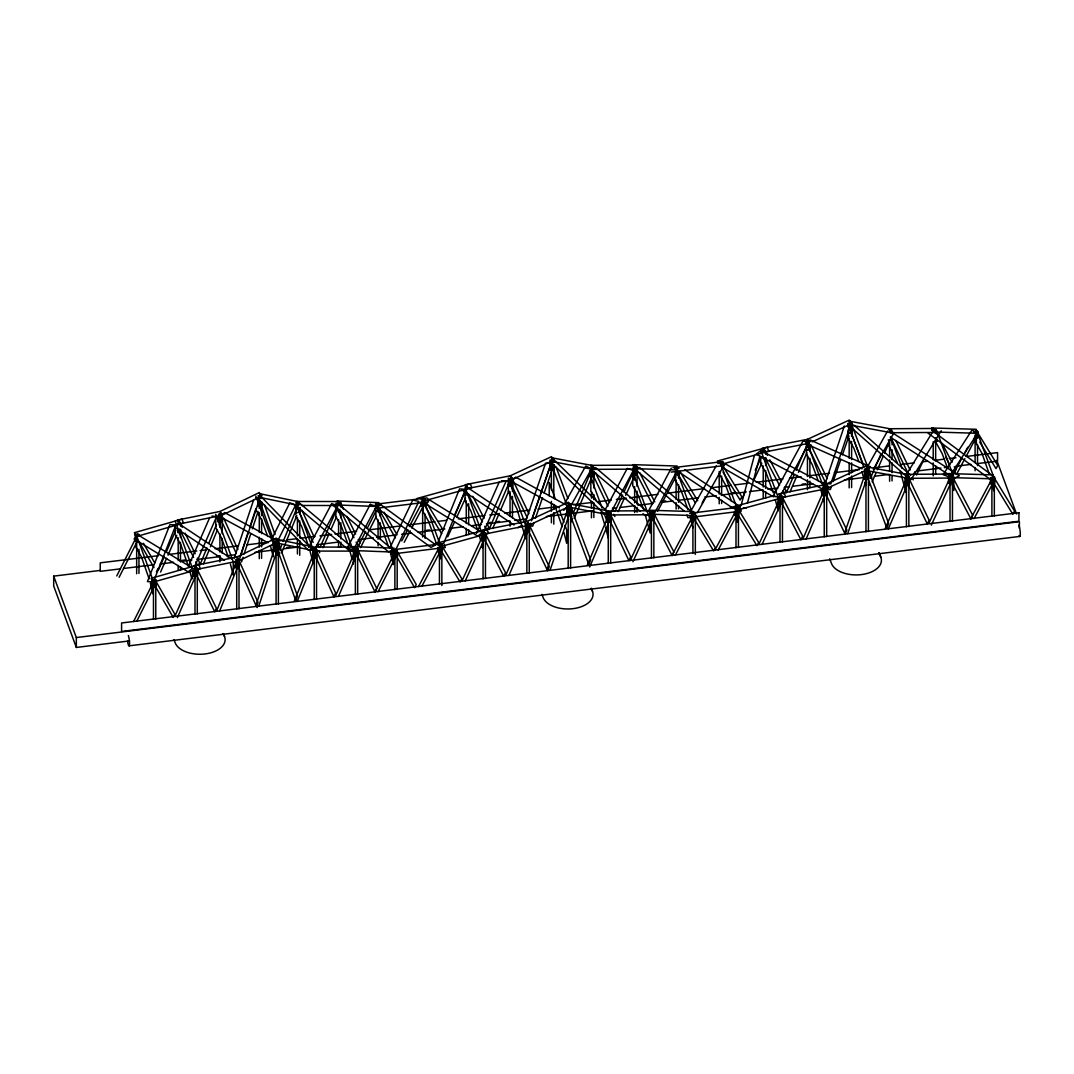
<?xml version="1.0" encoding="UTF-8"?>
<svg xmlns="http://www.w3.org/2000/svg" width="1074" height="1074" viewBox="0 0 1074 1074"><rect width="100%" height="100%" fill="white"/><g stroke="black" fill="none" stroke-linecap="round" stroke-linejoin="round"><path stroke-width="1.5" d="M741.047 505.586L754.404 455.376M747.383 503.276L759.882 456.302M259.21 497.463L260.432 493.758L262.11 498.457M240.388 555.808L248.161 532.18M249.718 527.455L255.934 508.539M241.502 561.93L243.06 557.205M244.093 554.05L250.833 533.563M252.377 528.838L258.082 511.506M259.116 508.351L261.197 502.041M258.821 605.951L277.991 547.646L276.367 543.108L256.162 604.555L257.25 607.589M279.831 552.721L279.012 555.191L277.897 552.049M234.226 558.158L253.746 499.585M239.408 559.406L259.975 497.665L255.693 497.92M844.339 425.989L825.074 483.689L830.833 483.877L850.621 424.619M525.213 522.608L545.605 463.149L551.365 462.907L531.509 520.809M532.1 518.473L539.725 496.363M540.813 493.208L551.687 461.619L553.392 466.156L544.142 492.993M532.717 526.153L533.805 522.998M535.443 518.259L542.518 497.732M547.27 568.804L568.495 507.223L570.2 511.748L550.063 570.173M848.675 426.23L850.393 421.29L867.054 465.109M830.323 489.596L831.424 486.441M833.075 481.702L840.754 459.578M842.405 454.839L848.997 435.883M850.098 432.728L851.199 429.573L849.48 425.049M844.862 532.248L866.275 470.64L867.993 475.164L847.681 533.617M154.602 578.805L175.908 524.931L169.934 524.622L147.42 581.571L153.394 581.88M437.427 543.632L459.538 488.912L465.539 489.328L444.045 542.518M221.056 512.405L219.445 516.379L236.28 553.432M199.992 564.857L206.933 547.861M208.826 543.216L216.411 524.676M217.673 521.588L220.197 515.413L221.821 518.984L219.297 525.173M203.51 563.783L209.188 549.888M210.45 546.8L217.404 529.804M216.8 610.448L237.005 561.004L238.629 564.588L219.687 610.931M277.508 555.325L278.77 552.237M280.032 549.15L281.938 544.518M283.2 541.43L296.464 508.982M281.656 552.721L296.813 515.641M294.316 600.93L314.521 551.486L316.145 555.057L297.203 601.413M489.14 529.334L508.432 484.28M492.765 528.395L499.195 513.372M500.484 510.365L508.848 490.845M510.781 486.334L512.056 483.34L510.351 479.769M505.935 574.926L527.159 525.361L528.864 528.932L508.928 575.489M592.66 466.76L590.955 470.734L607.924 506.216M571.824 516.326L570.536 519.333L571.677 521.709M573.1 513.332L591.761 469.768L593.466 473.339L574.174 518.393M587.33 564.924L608.555 515.372L610.26 518.93L589.68 566.991M786.329 492.832L794.116 474.789M796.062 470.291L806.453 446.247M789.994 491.879L797.136 475.352M798.438 472.345L806.869 452.812M808.172 449.805L809.474 446.797L808.319 444.421M803.124 538.423L824.55 488.831L826.268 492.402L806.144 538.973M870.45 478.225L880.828 454.181M872.169 481.783L876.062 472.775M877.364 469.768L883.204 456.235M884.506 453.241L889.688 441.213M885.298 528.327L906.725 478.736L908.443 482.307L888.319 528.878M188.487 566.065L209.819 517.359M194.569 566.871L216.572 516.648L212.008 516.044M178.257 523.897L179.345 521.427L182.231 527.307M158.267 570.294L164.335 556.466M166.349 551.861L175.787 530.368M160.563 572.053L166.631 558.238M167.974 555.164L176.74 535.214M178.083 532.14L179.425 529.066M175.075 615.885L195.28 569.824L196.904 573.127L177.371 617.644M198.475 564.991L199.549 562.521L197.388 558.118M338.565 504.216L393.097 549.995L388.439 551.794L333.907 506.029L338.565 504.216L339.72 501.733L343.331 509.063M319.998 547.512L336.833 509.143M322.965 547.753L329.033 533.926M331.047 529.321L336.43 517.05M338.458 512.432L339.8 509.371M355.44 549.794L356.514 547.324L376.732 588.418L375.108 592.123L354.903 551.029M335.45 596.177L355.655 550.13L357.28 553.432L338.417 596.419M476.547 533.322L499.262 481.971M484.642 529.643L506.029 481.313L501.451 480.669M466.317 488.509L467.459 486.039M454.92 514.164L465.176 491.825M447.724 536.825L454.571 521.937M456.625 517.467L465.512 498.094M462.129 580.618L483.354 534.436L485.059 537.738L465.203 580.94M487.542 529.482L488.683 527.012L487.166 524.085M634.707 467.821L635.848 465.351L637.365 468.277M615.093 511.358L622.625 494.98M623.994 491.999L634.949 468.157M618.168 511.667L624.33 498.269M625.699 495.289L636.654 471.446L635.513 469.257M630.532 559.93L651.743 513.761L653.448 517.05L632.922 561.742M763.292 452.033L764.433 449.563L767.494 455.403M742.107 498.564L745.557 491.113M755.237 470.251L760.754 458.329M753.492 480.991L761.788 463.109M780.1 497.624L781.241 495.154L802.667 536.101L800.949 539.806L779.523 498.86M758.902 544.169L779.63 499.45M784.718 492.979L785.859 490.496L784.329 487.583M762.003 544.478L782.047 501.249L780.328 497.96M933.293 431.144L934.434 428.674L936.729 433.064M913.477 474.708L914.86 471.728M916.578 475.017L924.19 458.625M928.903 523.28L950.329 477.084L952.047 480.373L931.319 525.079M389.862 547.915L412.765 500.054L418.887 501.397L395.272 550.734L392.211 550.076M289.967 502.498L271.306 539.886L276.756 542.826M277.508 541.336L295.431 505.438L291.336 503.236M136.197 536.691L137.821 533.469M116.744 575.946L136.962 535.899M119.12 577.275L137.083 541.685M156.401 571.771L158.026 568.549M133.552 621.537L153.757 581.49L155.381 584.31L136.666 621.39M358.152 546.29L365.643 531.455M367.133 528.489L376.115 510.7M360.528 547.633L376.249 516.473M378.491 512.029L379.981 509.063M374.96 591.881L395.165 551.835M378.075 591.734L396.789 554.654M308.654 547.203L331.678 503.612L337.719 505.72L314.695 549.311L310.158 547.74M422.713 500.484L423.854 498.336M401.73 540.934L407.798 529.455M409.315 526.596L422.189 502.202M404.2 542.316L410.255 530.838M411.772 527.965L423.894 505.008M418.538 586.538L438.998 547.794M421.76 586.471L441.454 549.176M460.746 581.034L461.874 578.886L440.662 543.927M657.677 511.17L675.855 476.749M672.015 555.392L692.475 516.661M675.237 555.339L694.932 518.03M714.223 549.901L715.351 547.753L694.14 512.795M605.159 509.882L627.31 468.304M671.304 468.157L648.401 511.157L654.428 513.345L677.332 470.345M702.101 503.035L704.396 498.725M736.079 509.653L737.22 507.505L758.647 542.437L757.506 544.585M714.895 550.13L735.542 511.372M718.144 550.063L738.039 512.741L736.308 509.935M975.165 432.621L976.32 430.473L997.733 465.404L996.014 468.626L979.73 442.085M953.981 473.097L961.633 458.746M963.928 454.436L967.755 447.254M956.464 474.466L964.882 458.679M966.412 455.806L977.125 435.708L975.407 432.903M970.775 518.702L992.201 478.494L993.92 481.313L974.037 518.635M781.966 492.859L809.554 442.045L802.963 441.078L773.011 496.255L779.603 497.208M571.878 503.881L591.532 468.935L585.733 466.049L564.427 503.921L570.24 506.794M690.622 511.425L716.277 465.807M697.335 512.687L724.588 464.223L719.218 463.216M867.685 466.358L887.607 430.996M873.323 469.351L894.051 432.567M907.047 473.419L932.85 431.614M941.254 430.741L911.155 479.514L908.483 478.749M951.081 474.171L978.025 432.527L971.863 430.244L943.12 474.654L949.282 476.95M866.705 470.882L870.477 466.828L810.185 439.964L806.413 444.005L862.18 468.868M779.174 500.095L782.463 496.644M272.393 545.122L274.555 542.988M563.729 510.284L567.018 507.143M176.176 525.092L178.539 523.535L231.984 559.071M464.398 490.133L467.928 487.824L521.44 523.736M518.098 527.737L521.642 525.428M954.491 478.306L959.351 475.701L893.729 433.641M220.063 511.439L259.411 492.523L260.875 496.51L221.526 515.426L219.915 511.466L177.277 520.071L178.754 524.058L221.378 515.453M236.857 557.03L276.219 538.114L277.683 542.101L238.334 561.017L236.71 557.07L194.085 565.662L195.562 569.65L238.186 561.058M510.257 475.782L551.58 456.625L553.043 460.625L511.721 479.769L510.096 475.822L465.337 484.683L466.814 488.67L511.56 479.809M527.052 521.387L568.374 502.229L569.851 506.216L528.529 525.374L526.904 521.414L482.145 530.274L483.609 534.275L528.368 525.401M812.105 441.87L850.836 424.042L849.359 420.055L807.648 439.253L809.125 443.24M352.943 549.848L349.842 551.056L295.31 505.29L299.968 503.478L351.963 547.122M650.106 514.03L645.461 515.748L642.937 513.6M417.115 498.443L470.305 483.756L471.768 487.744L423.411 501.088M717.351 461.055L767.319 447.281L768.783 451.268L720.426 464.599M433.909 544.035L487.099 529.361L488.576 533.348L440.219 546.693M730.427 507.613L774.649 495.476M777.804 494.604L784.114 492.872L785.591 496.859L736.63 510.298M310.775 549.405L308.063 550.049L257.72 498.296L261.788 497.343L308.694 545.552M807.353 443.602L763.775 452.194L762.312 448.207L807.487 439.293L808.964 443.28M257.921 496L261.908 495.517M554.144 459.618L549.969 460.128L549.969 470.157L554.144 469.647L554.144 464.626M259.277 496.081L261.573 495.799M553.795 459.9L551.392 460.209L551.392 489.851M257.921 506.029L261.908 505.545L261.908 502.202M847.735 433.574L851.951 433.064L851.951 423.035L847.735 423.559L847.735 426.902M222.533 513.775L218.559 514.258L218.559 522.246L222.533 521.749L222.533 516.956M508.633 478.628L512.808 478.118L512.808 486.092L510.029 486.441M806.01 442.099L810.226 441.575M222.211 514.003L219.915 514.285L219.915 527.401M337.209 503.478L341.196 502.981L341.196 507.425M761.788 451.322L764.594 450.973M931.776 430.432L936.004 429.922L936.004 432.889M806.01 450.073L810.226 449.563L810.226 444.77M888.171 439.991L892.4 439.467M375.296 504.27L427.022 497.906M672.888 467.714L723.003 461.552L724.467 465.539L671.116 472.104M139.298 534.53L135.311 535.013L135.311 541.403M376.719 505.357L380.706 504.874M421.223 499.893L425.411 499.383M674.7 468.761L678.889 468.237M717.768 463.471L721.983 462.948M973.662 432.03L977.877 431.52L977.877 437.897M138.962 534.718L136.666 535L136.666 573.744M425.062 499.585L422.646 499.88L422.646 537M676.123 468.734L678.54 468.439M975.098 432.017L977.528 431.721L977.528 434.943M178.163 530.422L180.821 530.086M337.209 510.875L339.867 510.553M469.002 494.698L464.827 495.208L464.827 490.764M763.184 458.558L766.004 458.209M375.148 508.458L428.499 501.907L427.519 499.235M378.048 511.586L380.706 511.251M424.015 505.935L421.223 506.284L421.223 501.491M674.7 475.138L678.889 474.627L678.889 471.432M973.662 438.42L976.467 438.071M158.509 555.688L100.244 562.843L100.244 571.328L120.221 568.884M168.497 554.466L196.797 550.989M200.126 550.573L206.785 549.754M215.109 548.733L238.428 545.874M246.752 544.854L266.728 542.397M280.046 540.759L283.375 540.343M286.704 539.94L296.692 538.718M300.022 538.302L315.004 536.463M319.998 535.845L331.651 534.422M334.981 534.006L356.622 531.348M368.275 529.925L401.582 525.83M408.241 525.011L434.876 521.736M438.205 521.333L446.529 520.313M458.182 518.876L484.817 515.601M489.811 514.996L496.47 514.178M504.793 513.144L529.764 510.083M538.087 509.063L556.399 506.807M573.06 504.767L593.036 502.31M598.03 501.692L611.348 500.054M616.342 499.45L626.33 498.215M629.659 497.812L657.959 494.335M667.947 493.114L704.571 488.603M711.23 487.797L731.206 485.341M734.535 484.924L747.866 483.287M756.19 482.266L782.825 478.991M789.484 478.185L801.137 476.749M809.46 475.728L829.437 473.272M834.431 472.654L859.401 469.593M874.384 467.754L889.366 465.915M901.019 464.478L914.336 462.84M922.66 461.82L927.668 461.202M934.326 460.384L944.314 459.162M949.309 458.544L955.967 457.725M965.956 456.504L997.585 452.61L997.585 461.108L977.609 463.565M274.729 541.605L278.703 541.108L278.703 551.137L274.729 551.633L274.729 543.269M129.551 640.909L76.335 647.447L53.7 586.042L53.7 576.134L100.271 570.415M181.775 560.4L185.104 559.997M216.693 556.117L220.022 555.701M286.557 547.525L289.886 547.122M426.271 530.368L429.6 529.965M487.811 522.81L491.14 522.394M496.121 521.789L499.45 521.373M662.457 501.357L665.773 500.94M732.307 492.778L735.636 492.362M802.171 484.199L805.487 483.783M123.55 568.468L153.515 564.79M160.174 563.971L173.491 562.333M180.15 561.514L191.803 560.091M196.797 559.473L220.116 556.614M226.775 555.795L235.099 554.775M255.075 552.318L275.051 549.861M283.375 548.841L298.357 547.002M316.669 544.746L338.31 542.088M358.286 539.631L373.269 537.792M376.598 537.389L394.923 535.134M401.582 534.315L411.57 533.093M418.229 532.274L444.864 528.999M449.858 528.395L463.176 526.757M471.499 525.723L481.488 524.501M486.482 523.884L509.788 521.024M514.782 520.407L526.435 518.984M546.411 516.527L566.387 514.07M574.724 513.05L593.036 510.794M613.012 508.351L616.342 507.935M619.671 507.532L634.653 505.693M637.983 505.277L652.965 503.438M661.289 502.417L672.942 500.981M677.936 500.377L697.912 497.92M704.571 497.101L716.224 495.664M721.218 495.047L746.188 491.986M749.531 491.583L762.849 489.945M767.843 489.328L777.831 488.106M784.49 487.287L789.484 486.67M792.813 486.253L812.79 483.81M821.113 482.79L826.107 482.172M844.419 479.917L864.395 477.46M874.384 476.238L889.366 474.399M917.666 470.922L940.985 468.063M944.314 467.646L947.644 467.244M955.967 466.223L970.95 464.384M235.354 559.849L239.341 559.366L239.341 567.354L235.354 567.837L235.354 561.447M314.212 550.17L316.857 549.848L316.857 557.822L312.883 558.319L312.883 550.331M525.428 524.219L529.616 523.709M822.805 487.69L827.034 487.18L827.034 495.154L822.805 495.678L822.805 489.288M236.71 559.89L239.005 559.608L239.005 608.783M193.642 568.777L197.616 568.28L197.616 575.691L193.642 576.174L193.642 570.254M481.635 533.389L484.414 533.053M778.583 496.913L782.812 496.403L782.812 503.8L778.583 504.324L778.583 499.88M355.373 549.082L357.669 548.801M780.019 496.926L782.449 496.618L782.449 542.061M950.02 476.037L952.45 475.742M392.091 549.861L443.831 543.511M689.683 513.305L739.811 507.156L741.275 511.143L687.924 517.695L686.944 515.037M393.527 550.962L397.501 550.465M438.031 545.485L442.206 544.974M691.508 514.352L695.684 513.842M734.576 509.063L738.791 508.539M990.456 477.635L994.685 477.111L994.685 483.501L990.456 484.012L990.456 479.232M53.7 576.134L76.335 637.553L1019.401 521.696L1019.401 528.301M129.202 645.823L1019.951 536.409M933.668 428.472L888.775 428.741L890.252 432.728L935.145 432.46M950.477 474.064L905.583 474.346L907.047 478.333L951.94 478.051M635.083 465.149L590.619 465.364L592.083 469.365L636.56 469.137M651.891 510.741L607.414 510.969L608.891 514.956L653.354 514.728M338.941 501.518L296.599 501.491L298.062 505.478M301.324 505.478L340.418 505.518M315.031 547.082L355.749 547.122M357.212 551.11L314.87 551.069L313.89 548.411M977.622 433.292L933.064 431.963L931.601 427.976L976.145 429.291L994.43 478.883L949.872 477.554L948.396 473.567L992.953 474.896M677.157 466.022L633.029 464.653L634.492 468.64L676.996 469.969M693.965 511.627L649.837 510.244L651.3 514.231L693.804 515.56M379.015 502.645L336.981 501.021L338.458 505.008L378.867 506.579M394.212 548.183L353.789 546.612L355.252 550.6L395.675 552.17M743.356 507.666L746.081 508.136M691.159 513.103L693.844 513.6M865.765 466.68L907.973 474.601L909.45 478.601L867.228 470.667M551.163 457.658L592.982 465.646L593.962 468.304L591.452 468.653L591.452 481.77M552.64 461.645L592.848 469.325M567.971 503.263L608.179 510.929M259.022 493.543L298.854 501.773L299.834 504.431M260.499 497.531L298.733 505.438M275.83 539.148L314.064 547.042M277.293 543.135L317.125 551.351L315.649 547.364M628.814 468.855L633.338 470.493L610.421 513.493L605.911 511.855M889.822 430.325L892.642 431.829M275.266 540.061L224.547 512.567L220.224 516.849L268.044 542.759M565.192 504.485L515.601 477.124L511.224 481.313L559.353 507.868M724.937 463.632L775.267 492.51M721.647 467.083L773.414 496.792M428.083 499.021L482.32 532.61L477.702 536.141L423.451 502.551M890.252 437.145L947.496 473.822M175.196 527.576L224.547 560.373M684.85 469.768L740.093 506.7M676.741 470.587L733.367 508.445M463.216 490.899L513.99 524.971M934.031 432.043L993.96 476.655L989.409 478.803L928.137 433.198M691.589 511.721L639.701 467.539L635.056 469.271L684.407 511.291M647.582 511.868L595.694 467.687L591.049 469.419L640.399 511.439M910.752 475.42L853.857 425.062L850.031 426.485L908.148 477.93M888.587 445.025L897.314 462.719M295.833 516.044L301.579 526.3L308.815 546.787M255.8 509.438L261.546 519.695L267.52 535.913M175.841 535.644L180.888 544.827L188.541 566.736M975.447 435.091L977.165 437.897M723.849 467.485L741.839 496.832L740.12 500.068L722.99 472.117M735.502 510.727L756.928 545.659M679.882 471.392L697.711 500.752M677.332 473.218L695.146 502.578M692.435 516.017L713.646 550.975M426.405 502.525L443.374 530.489M422.149 501.558L423.854 504.35M425.546 507.156L441.669 533.724M438.957 547.163L460.169 582.108M384.076 512.231L397.004 534.691M378.41 508.432L395.393 537.899M396.024 549.405L416.242 584.498L414.618 587.706L394.4 552.627M143.473 543.296L154.79 562.937M139.432 542.303L153.985 567.555M942.086 443.293L952.034 462.303M954.33 466.693L955.86 469.62L954.142 473.325L952.611 470.412M935.776 438.232L937.307 441.159M945.724 457.242L949.55 464.559M912.095 477.688L913.249 479.877M769.789 459.793L781.268 481.729M765.01 457.658L779.549 485.435M782.61 491.288L784.141 494.215M639.634 472.667L654.791 501.934M634.143 469.07L652.334 504.176M613.724 514.339L614.865 516.54M472.761 496.282L484.132 518.232M468.022 494.134L482.427 521.937M484.696 526.327L486.978 530.717M596.58 501.048L590.834 490.791L590.834 479.071M346.929 516.406L355.601 534.02M358.488 539.886L359.924 542.826L358.3 546.518L356.138 542.115M340.982 511.305L353.977 537.712M318.642 550.586L319.73 552.788M185.117 533.174L195.226 553.714M179.882 529.536L193.602 557.419M195.763 561.823L197.213 564.749M890.829 430.124L892.977 434.567M895.837 440.474L910.108 470.023M890.534 437.064L907.678 472.533M868.49 482.736L869.645 485.112M810.803 444.649L827.222 478.642M806.936 444.206L828.363 488.536M878.733 552.895L880.868 557.299A25.266 14.593 0 0 1 861.402 574.603A25.266 14.593 0 0 1 831.424 563.367L829.746 558.802M591.076 588.418L592.499 591.358A25.266 14.593 0 0 1 573.046 608.663A25.266 14.593 0 0 1 543.068 597.439L541.94 594.392M223.15 633.7L224.573 636.64A25.266 14.593 0 0 1 205.107 653.945A25.266 14.593 0 0 1 175.143 642.722L174.015 639.674M595.493 472.667L609.629 502.229M612.462 508.15L613.885 511.103M528.945 513.708L511.264 476.749L509.559 480.736L527.24 517.695M301.955 510.298L314.078 536.973M317.448 544.384L318.79 547.351M298.263 507.076L299.351 509.465M296.961 506.847L313.125 542.437M223.754 518.339L237.904 549.458M554.976 506.163L562.212 526.649M869.43 471.365L871.806 477.621M849.266 427.801L862.946 463.793M828.054 486.656L829.195 489.663M553.781 461.001L552.6 457.86L550.895 462.813L565.622 501.961M556.131 467.257L567.918 498.578M571.462 507.975L573.811 514.231M570.938 516.044L572.106 519.185M530.475 523.199L531.603 526.22M996.766 460.29L1016.568 514.03M936.327 429.734L953.793 477.138L953.793 490.523L952.182 484.253M890.843 437.762L902.106 468.345M848.165 424.713L863.952 467.526M879.176 552.734L880.868 557.299M719.875 461.552L737.341 508.955L737.341 522.34L736.146 517.641M675.425 467.015L692.891 514.406L692.931 553.07M610.274 512.567L611.254 515.225L569.435 507.25L568.455 504.592M590.834 477.406L602.098 507.989M603.789 512.567L608.3 524.797L608.3 538.181L605.481 527.227M591.371 588.324L592.499 591.358M555.433 499.329L549.23 482.508L549.23 495.893M559.379 510.029L563.89 522.273M565.005 525.32L566.696 529.912L566.696 543.296L563.89 532.342M508.297 478.037L525.777 525.441L525.777 538.826L517.037 509.116L508.297 491.422L508.297 479.716M465.055 487.193L482.521 534.597L482.521 547.982L481.716 544.84M444.314 544.84L445.294 547.498L391.943 554.05L390.963 551.392M335.867 503.25L353.333 550.653L353.333 564.038M295.833 502.659L313.299 550.063L313.299 563.447L309.648 549.633M255.8 496.054L273.266 543.444L273.266 556.829L270.46 545.874M223.446 633.606L224.573 636.64M175.143 521.185L192.608 568.576M264.365 504.74L275.025 534.557M278.958 545.538L280.636 550.25M259.371 500.256L272.836 537.926M274.528 542.625L275.642 545.767M947.55 468.13L942.073 453.376L936.327 443.119L936.327 438.098M858.891 461.645L853.911 448.355L848.165 438.098L848.165 429.734M818.2 480.776L812.226 464.572L806.48 454.302L806.48 440.917L823.946 488.321L823.946 501.706L823.14 498.578M731.595 501.41L725.621 485.193L719.875 474.936L719.875 471.593M643.447 509.183L638.48 495.906L632.734 485.636L632.734 472.251L650.2 519.655L650.2 533.04L645.286 514.97M601.051 512.875L605.065 525.804M347.587 543.108L341.613 526.904L335.867 516.634L335.867 508.271M989.329 474.171L982.106 453.698L976.36 443.428L976.36 430.043M900.307 471.499L906.053 492.429L906.053 479.044M861.979 471.687L864.033 479.232M773.267 492.751L766.447 473.688L760.701 463.418L760.701 456.732M687.978 509.72L681.171 490.657L675.425 480.4L675.425 472.036M477.608 529.898L470.801 510.835L465.055 500.578L465.055 490.536M436.38 543.578L428.727 521.669L422.981 511.412L422.981 498.027L440.447 545.417L440.447 558.802L439.239 554.103M388.452 546.518L381.646 527.455L375.9 517.185L375.9 503.8L393.366 551.204L393.366 564.588L390.547 553.634M349.681 550.237L352.124 559.339M228.749 558.453L221.526 537.967L215.78 527.71L215.78 514.325L233.246 561.729L233.246 575.114L230.427 564.159M149.111 578.859L141.459 556.95L135.713 546.693L135.713 543.35M992.215 484.562L993.826 490.831L993.826 477.447M864.839 482.36L865.644 485.502L865.644 472.104M821.127 490.751L822.335 495.45M775.361 499.866L778.18 510.821L778.18 497.437L760.701 450.033L760.701 453.389M734.535 511.372L735.341 514.513M690.072 516.836L692.891 527.79M479.702 537.013L480.508 540.155M437.642 547.847L438.434 550.975M189.789 571.006L191.803 578.832M150.36 583.142L153.179 594.097L153.179 580.712L135.713 533.308L135.713 540.007M994.336 516.057L994.336 477.312L991.893 477.608L991.893 516.352M977.528 444.623L977.528 465.606M975.098 435.238L975.098 462.679M975.098 467.526L975.098 470.748M952.45 477.366L952.45 521.172M950.02 477.662L950.02 521.481M935.655 438.259L935.655 460.974M935.655 465.848L935.655 473.956M933.212 441.803L933.212 459.659M933.212 462.894L933.212 475.876M909.195 477.084L909.195 485.059L904.979 485.582L904.979 477.594M908.846 526.502L908.846 477.326L906.416 477.621L906.416 526.797M892.051 438.286L892.051 444.837M892.051 449.751L892.051 459.591M892.051 462.867L892.051 472.708M892.051 475.983L892.051 480.91M889.608 441.857L889.608 456.611M889.608 459.887L889.608 471.365M889.608 474.641L889.608 481.206M868.41 531.509L868.41 468.922L865.966 469.217L865.966 531.818M851.601 436.5L851.601 423.331L849.172 423.626L849.172 430.218M851.601 441.441L851.601 459.565M851.601 462.854L851.601 472.748M851.601 476.037L851.601 487.569M849.172 438.447L849.172 458.209M849.172 463.163L849.172 474.681M849.172 477.984L849.172 487.864M826.671 536.597L826.671 487.408L824.241 487.717L824.241 536.893M809.877 445.092L809.877 451.657M809.877 458.209L809.877 477.89M809.877 481.165L809.877 487.717M807.447 443.75L807.447 447.039M807.447 455.228L807.447 476.547M807.447 479.823L807.447 489.663M780.019 498.551L780.019 542.357M765.655 451.026L765.655 454.275M765.655 457.524L765.655 465.633M765.655 470.506L765.655 488.348M765.655 491.597L765.655 498.081M763.211 465.928L763.211 487.032M763.211 490.268L763.211 498.39M738.791 510.137L738.791 514.929L734.576 515.453L734.576 512.258M738.442 510.365L738.442 547.485M735.999 510.66L735.999 547.78M721.634 476.064L721.634 495.436M721.634 500.269L721.634 503.505M719.204 471.513L719.204 494.121M719.204 497.343L719.204 503.8M695.684 515.439L695.684 520.219L691.508 520.742L691.508 517.547M695.334 515.654L695.334 554.399M678.54 471.674L678.54 478.131M678.54 484.589L678.54 502.337M678.54 505.572L678.54 508.794M676.123 480.038L676.123 499.41M676.123 502.632L676.123 509.089M653.851 557.862L653.851 512.419L651.448 512.714L651.448 558.158M637.057 466.828L637.057 486.294M637.057 491.167L637.057 504.149M637.057 507.398L637.057 512.258M634.64 468.747L634.64 480.105M634.64 486.589L634.64 502.82M634.64 506.069L634.64 512.553M610.663 563.125L610.663 513.949L608.26 514.245L608.26 563.42M594.204 471.311L594.204 476.091L590.029 476.614L590.029 470.224M593.855 471.634L593.855 488.026M593.855 494.577L593.855 499.504M593.855 502.78L593.855 517.534M591.452 491.597L591.452 498.161M591.452 501.437L591.452 507.989M591.452 511.278L591.452 517.829M570.603 568.092L570.603 505.505L568.186 505.8L568.186 568.388M553.795 464.854L553.795 497.799M553.795 504.377L553.795 509.318M553.795 512.62L553.795 524.152M551.392 501.383L551.392 511.264M551.392 514.567L551.392 522.796M529.616 525.307L529.616 531.684L525.428 532.207L525.428 525.817M529.267 573.127L529.267 523.951L526.851 524.246L526.851 573.422M512.459 478.346L512.459 491.462M512.459 496.389L512.459 517.695M510.056 480.293L510.056 485.206M510.056 491.758L510.056 516.352M510.056 521.266L510.056 526.193M508.633 480.226L508.633 486.603M485.81 532.879L485.81 540.289L481.635 540.799L481.635 534.879M485.461 533.107L485.461 578.537M483.045 535.027L483.045 578.832M468.653 494L468.653 497.249M468.653 503.733L468.653 524.837M468.653 529.697L468.653 534.57M466.25 500.793L466.25 523.508M466.25 528.368L466.25 534.865M442.206 546.572L442.206 551.365L438.031 551.875L438.031 548.68M441.857 546.787L441.857 585.531M439.454 547.082L439.454 584.216M425.411 502.578L425.411 505.76M425.062 502.807L425.062 506.042M425.062 514.11L425.062 538.316M397.501 552.063L397.501 556.856L393.527 557.339L393.527 554.144M397.179 552.278L397.179 589.411M394.883 552.56L394.883 589.693M380.371 509.908L380.371 516.366M380.371 522.823L380.371 538.96M378.075 508.579L378.075 511.801M378.075 519.883L378.075 539.242M378.075 542.477L378.075 545.699M357.669 550.425L357.669 594.244M355.373 550.707L355.373 594.526M340.861 503.209L340.861 506.458M340.861 511.318L340.861 517.816M340.861 522.676L340.861 538.906M340.861 542.155L340.861 547.028M338.565 519.722L338.565 535.939M338.565 540.813L338.565 547.31M316.535 599.265L316.535 550.076L314.239 550.358L314.239 599.547M300.062 507.438L300.062 512.231L296.075 512.714L296.075 504.74M299.727 507.76L299.727 514.325M299.727 520.877L299.727 537.269M299.727 540.544L299.727 555.298M297.431 517.883L297.431 535.913M297.431 539.188L297.431 553.942M295.833 506.002L295.833 514.379M278.381 603.991L278.381 541.403L276.085 541.685L276.085 604.273M261.573 502.39L261.573 515.574M261.573 518.863L261.573 533.684M261.573 538.624L261.573 546.867M261.573 550.157L261.573 558.399M259.277 499.383L259.277 505.975M259.277 512.553L259.277 532.328M259.277 537.269L259.277 547.149M259.277 550.438L259.277 558.681M236.71 561.527L236.71 609.065M222.211 517.279L222.211 533.684M222.211 538.598L222.211 553.352M219.915 533.966L219.915 551.996M219.915 556.909L219.915 561.836M197.294 613.939L197.294 568.508L194.998 568.79L194.998 614.221M192.608 570.254L192.608 578.618M180.486 522.904L180.486 526.153M180.486 529.401L180.486 537.51M180.486 542.383L180.486 561.85M180.486 566.723L180.486 569.972M178.19 529.683L178.19 532.932M178.19 537.792L178.19 560.507M178.19 565.38L178.19 570.254M175.143 526.206L175.143 534.57M155.77 580.322L155.77 619.054M153.475 582.215L153.475 619.336M138.962 549.257L138.962 573.462M76.335 637.553L76.335 647.447M128.356 635.553A5.732 0.967 83 0 1 129.457 645.018A5.732 0.967 83 0 1 127.511 641.259M1018.649 525.253A5.732 0.967 83 0 1 1020.273 533.08A5.732 0.967 83 0 1 1019.105 535.496M277.24 539.349L275.615 544.29L295.82 600.782L297.444 595.842L277.24 539.349M569.395 503.464L567.69 508.405L588.914 564.776L590.619 559.822L569.395 503.464M867.188 466.881L865.469 471.835L886.896 528.18L888.614 523.226L867.188 466.881M237.864 557.997L236.24 561.971L256.458 606.448L258.069 602.474L237.864 557.997M315.38 548.478L313.769 552.452L333.974 596.916L335.598 592.955L315.38 548.478M528.059 522.353L526.354 526.327L547.579 570.683L549.284 566.696L528.059 522.353M609.468 512.352L607.763 516.339L628.975 560.682L630.68 556.694L609.468 512.352M825.463 485.824L823.745 489.798L845.171 534.127L846.889 530.14L825.463 485.824M907.637 475.728L905.919 479.716L927.332 524.031L929.064 520.044L907.637 475.728M196.153 567.032L194.528 570.724L214.733 611.818L216.357 608.112L196.153 567.032M484.267 531.63L482.548 535.349L503.773 576.308L505.478 572.603L484.267 531.63M652.656 510.956L650.951 514.661L672.163 555.634L673.868 551.915L652.656 510.956M951.242 474.265L949.523 477.984L970.936 518.93L972.655 515.211L951.242 474.265M154.616 579.061L152.991 582.283L173.209 617.362L174.834 614.153L154.616 579.061M370.275 504.364L347.238 547.955L353.292 550.063L376.316 506.472L370.275 504.364M993.114 476.064L991.396 479.299L1012.822 514.231L1014.541 510.996L993.114 476.064M138.64 535.308L134.049 538.933L188.098 571.824L192.689 568.2L138.64 535.308M760.916 450.65L756.056 454.154L822.912 489.314L827.772 485.81L760.916 450.65M380.585 504.579L375.833 507.17L430.942 547.404L435.682 544.813L380.585 504.579M866.168 465.646L824.456 484.844L825.919 488.845L867.644 469.633L866.168 465.646M182.003 519.172L134.384 532.677L135.861 536.664L183.479 523.159L182.003 519.172M198.811 564.776L151.192 578.268L152.669 582.269L200.274 568.764L198.811 564.776M555.419 461.27L550.989 462.303L603.856 513.587L608.287 512.567L555.419 461.27M824.295 484.884L779.106 493.798L780.583 497.786L825.772 488.871L824.295 484.884M637.406 466.599L633.217 467.109L633.217 474.52L637.406 474.01L637.406 466.599M570.952 505.21L566.763 505.733L566.763 515.748L570.952 515.238L570.952 505.21M868.759 468.626L864.53 469.15L864.53 479.179L868.759 478.655L868.759 468.626M611.012 513.708L606.837 514.218L606.837 522.206L611.012 521.696L611.012 513.708M357.991 548.586L354.017 549.069L354.017 556.48L357.991 555.983L357.991 548.586M654.2 512.191L650.025 512.714L650.025 520.111L654.2 519.601L654.2 512.191M952.799 475.514L948.584 476.037L948.584 483.448L952.799 482.924L952.799 475.514M156.092 580.121L152.119 580.618L152.119 586.995L156.092 586.511L156.092 580.121M1018.931 512.741L121.59 622.974L121.59 631.458L1018.931 521.226L1018.931 512.741M891.178 429.009L848.957 421.075L850.42 425.076L892.642 432.997L891.178 429.009"/></g></svg>
